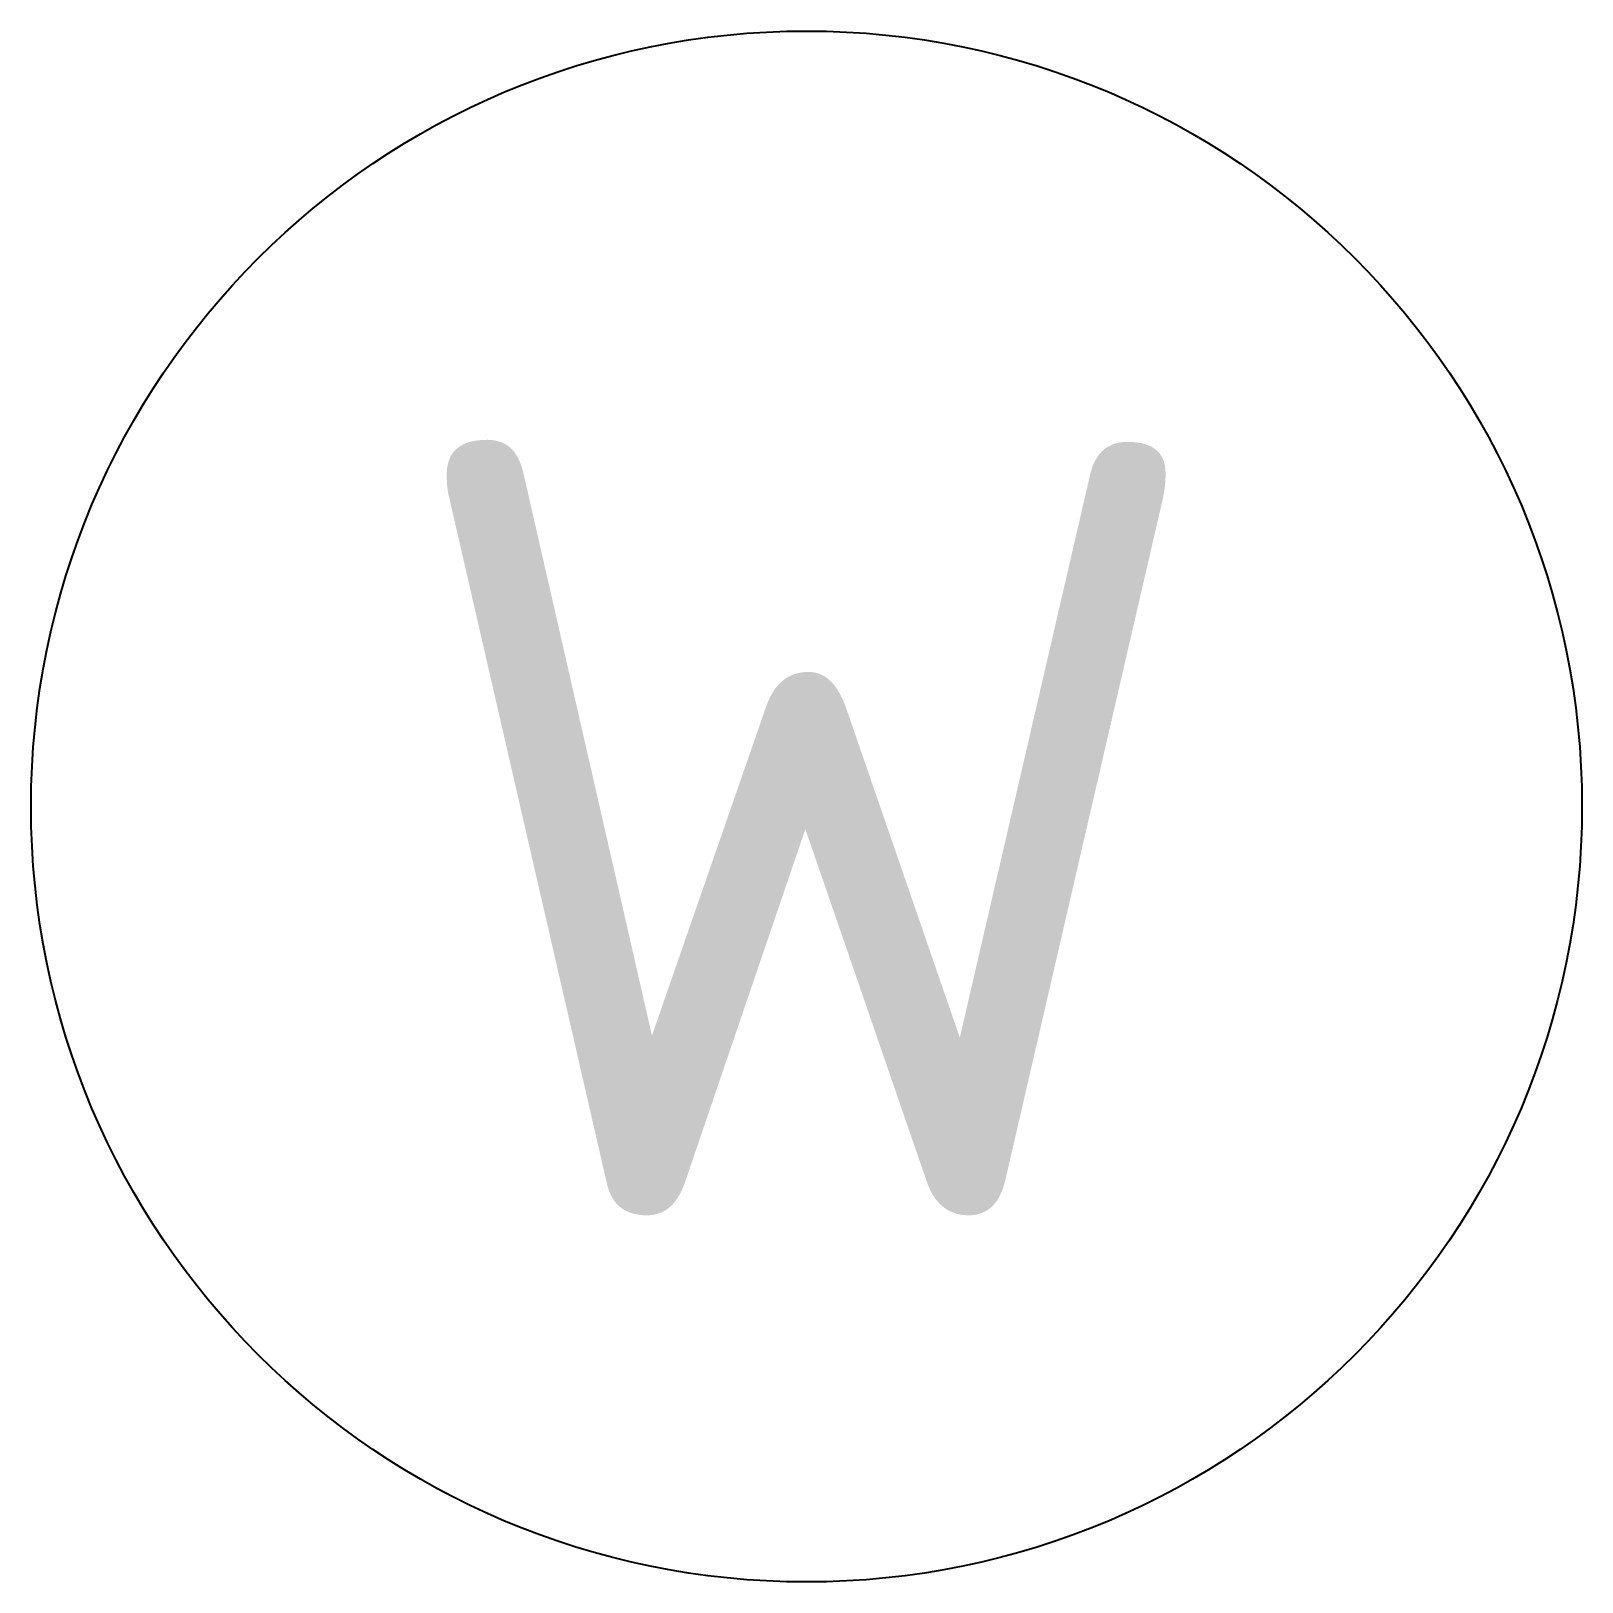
# Model space of a CAD drawing. Extents: x -2 to 2, y -2 to 2.
import ezdxf

# ---------------------------------------------------------------- set-up
doc = ezdxf.new("R2010")
doc.units = 0
doc.header["$LTSCALE"] = 0.2
doc.styles.add('NLCS-ISO', font='NLCS-ISO.ttf')

msp = doc.modelspace()

# ---------------------------------------------------------------- linework, layer by layer
msp.add_circle((0, 0), 2)

# ---------------------------------------------------------------- texts
at = {"style": 'NLCS-ISO'}
msp.add_text('W', height=2, rotation=360, dxfattribs=at).set_placement((-1.0643, -1.0543))

doc.saveas('drawing.dxf')
